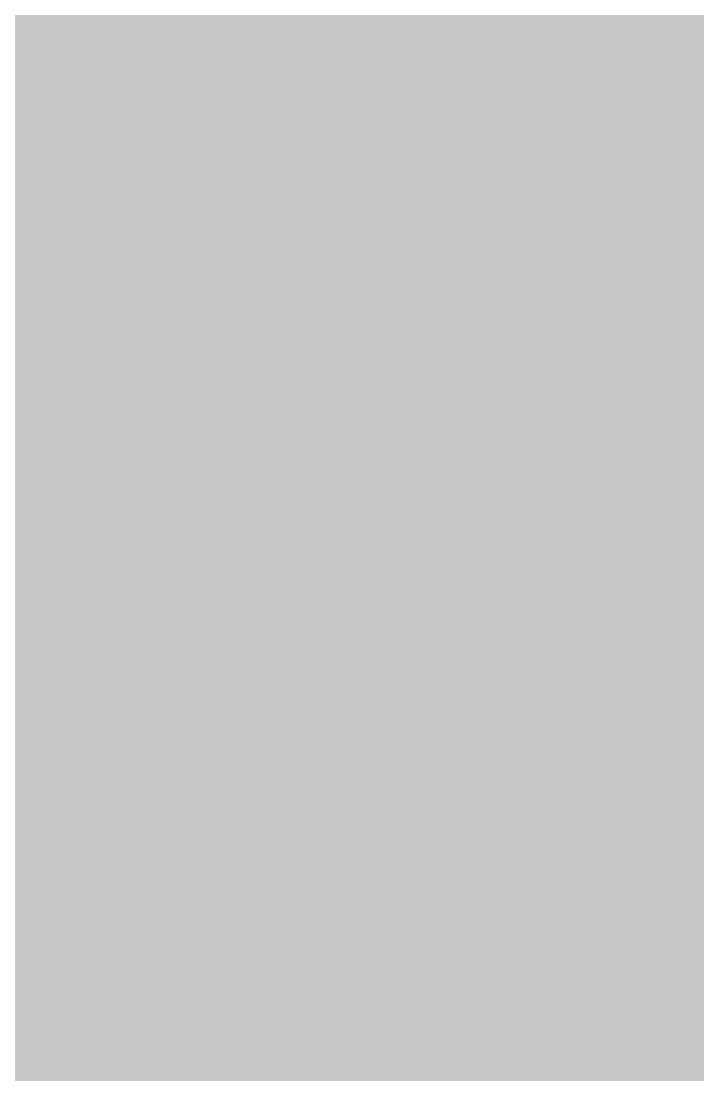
# Model space of a CAD drawing. Header units: millimetres. Extents: x 0 to 441, y 0 to 123.
# Drawn here: x 240.62 to 271.74, y 41.25 to 89.73 of the extents above; entities that cross this region are included whole.
import ezdxf

# ---------------------------------------------------------------- set-up
doc = ezdxf.new("R2010")
doc.units = ezdxf.units.MM

msp = doc.modelspace()

# ---------------------------------------------------------------- hatches: boundary and pattern name
msp.add_hatch(color=40).paths.add_polyline_path([(426.8611, 123.4722), (427.035, 123.4694), (427.2102, 123.4669), (427.3855, 123.4618), (427.5607, 123.4542), (427.7335, 123.444), (427.9087, 123.4313), (428.0814, 123.4186), (428.2542, 123.4008), (428.4269, 123.383), (428.5996, 123.3627), (428.7723, 123.3399), (428.9425, 123.317), (429.1152, 123.2891), (429.2854, 123.2611), (429.4556, 123.2306), (429.6258, 123.1976), (429.7959, 123.1621), (429.9636, 123.1265), (430.1312, 123.0859), (430.2989, 123.0452), (430.4665, 123.002), (430.6316, 122.9563), (430.7992, 122.9106), (430.9643, 122.8598), (431.1294, 122.809), (431.292, 122.7557), (431.4546, 122.7023), (431.6171, 122.6439), (431.7797, 122.5855), (431.9397, 122.5245), (432.0997, 122.461), (432.2597, 122.3975), (432.4172, 122.3289), (432.5772, 122.2604), (432.7322, 122.1892), (432.8897, 122.1181), (433.0446, 122.0445), (433.1995, 121.9683), (433.3519, 121.8895), (433.5043, 121.8082), (433.6567, 121.727), (433.8066, 121.6431), (433.9565, 121.5568), (434.1038, 121.4679), (434.2511, 121.379), (434.3984, 121.2875), (434.5432, 121.1961), (434.688, 121.0996), (434.8328, 121.0031), (434.975, 120.904), (435.1147, 120.8049), (435.2544, 120.7008), (435.3941, 120.5992), (435.5313, 120.4925), (435.6684, 120.3858), (435.803, 120.2766), (435.9377, 120.1649), (436.0697, 120.0506), (436.2018, 119.9363), (436.3314, 119.8194), (436.4609, 119.7026), (436.5879, 119.5832), (436.7124, 119.4613), (436.8394, 119.3394), (436.9613, 119.2124), (437.0832, 119.0879), (437.2026, 118.9609), (437.3194, 118.8314), (437.4363, 118.7018), (437.5506, 118.5697), (437.6649, 118.4377), (437.7766, 118.303), (437.8858, 118.1684), (437.9925, 118.0313), (438.0992, 117.8941), (438.2008, 117.7544), (438.3049, 117.6147), (438.404, 117.475), (438.5031, 117.3328), (438.5996, 117.188), (438.6961, 117.0432), (438.7875, 116.8984), (438.879, 116.7511), (438.9679, 116.6038), (439.0568, 116.4565), (439.1431, 116.3066), (439.227, 116.1567), (439.3082, 116.0043), (439.3895, 115.8519), (439.4683, 115.6995), (439.5445, 115.5446), (439.6181, 115.3897), (439.6892, 115.2322), (439.7604, 115.0772), (439.8289, 114.9172), (439.8975, 114.7597), (439.961, 114.5997), (440.0245, 114.4397), (440.0855, 114.2797), (440.1439, 114.1171), (440.2023, 113.9546), (440.2557, 113.792), (440.309, 113.6294), (440.3598, 113.4643), (440.4106, 113.2992), (440.4563, 113.1316), (440.502, 112.9665), (440.5452, 112.7989), (440.5859, 112.6312), (440.6265, 112.4636), (440.6621, 112.2959), (440.6976, 112.1258), (440.7306, 111.9556), (440.7611, 111.7854), (440.7891, 111.6152), (440.817, 111.4425), (440.8399, 111.2723), (440.8627, 111.0996), (440.883, 110.9269), (440.9008, 110.7542), (440.9186, 110.5814), (440.9313, 110.4087), (440.944, 110.2335), (440.9542, 110.0607), (440.9618, 109.8855), (440.9669, 109.7102), (440.9694, 109.535), (440.9719, 109.3597), (440.9722, 14.1111), (440.9694, 13.9344), (440.9669, 13.7592), (440.9618, 13.5839), (440.9542, 13.4112), (440.944, 13.2359), (440.9313, 13.0607), (440.9186, 12.888), (440.9008, 12.7152), (440.883, 12.5425), (440.8627, 12.3698), (440.8399, 12.1971), (440.817, 12.0269), (440.7891, 11.8542), (440.7611, 11.684), (440.7306, 11.5138), (440.6976, 11.3436), (440.6621, 11.176), (440.6265, 11.0058), (440.5859, 10.8382), (440.5452, 10.6705), (440.502, 10.5029), (440.4563, 10.3378), (440.4106, 10.1702), (440.3598, 10.0051), (440.309, 9.8425), (440.2557, 9.6774), (440.2023, 9.5148), (440.1439, 9.3523), (440.0855, 9.1897), (440.0245, 9.0297), (439.961, 8.8697), (439.8975, 8.7097), (439.8289, 8.5522), (439.7604, 8.3947), (439.6892, 8.2372), (439.6181, 8.0797), (439.5445, 7.9248), (439.4683, 7.7699), (439.3895, 7.6175), (439.3082, 7.4651), (439.227, 7.3127), (439.1431, 7.1628), (439.0568, 7.0129), (438.9679, 6.8656), (438.879, 6.7183), (438.7875, 6.571), (438.6961, 6.4262), (438.5996, 6.2814), (438.5031, 6.1366), (438.404, 5.9944), (438.3049, 5.8547), (438.2008, 5.715), (438.0992, 5.5753), (437.9925, 5.4381), (437.8858, 5.301), (437.7766, 5.1664), (437.6649, 5.0317), (437.5506, 4.8997), (437.4363, 4.7676), (437.3194, 4.638), (437.2026, 4.511), (437.0832, 4.3815), (436.9613, 4.257), (436.8394, 4.1326), (436.7124, 4.0081), (436.5879, 3.8862), (436.4609, 3.7668), (436.3314, 3.65), (436.2018, 3.5331), (436.0697, 3.4188), (435.9377, 3.3045), (435.803, 3.1953), (435.6684, 3.0861), (435.5313, 2.9769), (435.3941, 2.8727), (435.2544, 2.7686), (435.1147, 2.6645), (434.975, 2.5654), (434.8328, 2.4663), (434.688, 2.3698), (434.5432, 2.2733), (434.3984, 2.1819), (434.2511, 2.0904), (434.1038, 2.0015), (433.9565, 1.9126), (433.8066, 1.8263), (433.6567, 1.7424), (433.5043, 1.6612), (433.3519, 1.5799), (433.1995, 1.5037), (433.0446, 1.4275), (432.8897, 1.3513), (432.7322, 1.2802), (432.5772, 1.209), (432.4172, 1.1405), (432.2597, 1.0719), (432.0997, 1.0084), (431.9397, 0.9449), (431.7797, 0.8839), (431.6171, 0.8255), (431.4546, 0.7671), (431.292, 0.7137), (431.1294, 0.6604), (430.9643, 0.6096), (430.7992, 0.5588), (430.6316, 0.5131), (430.4665, 0.4674), (430.2989, 0.4242), (430.1312, 0.3835), (429.9636, 0.3454), (429.7959, 0.3073), (429.6258, 0.2718), (429.4556, 0.2388), (429.2854, 0.2083), (429.1152, 0.1803), (428.9425, 0.1524), (428.7723, 0.1295), (428.5996, 0.1067), (428.4269, 0.0864), (428.2542, 0.0686), (428.0814, 0.0508), (427.9087, 0.0381), (427.7335, 0.0254), (427.5607, 0.0152), (427.3855, 0.0076), (427.2102, 0.0025), (427.035, 0), (426.8597, 0), (104.0694, 0), (103.7082, 0), (103.3475, 0.0051), (102.9894, 0.0127), (102.6312, 0.0229), (102.2706, 0.0356), (101.9124, 0.0508), (101.5543, 0.0711), (101.1961, 0.094), (100.838, 0.1168), (100.4824, 0.1448), (100.1243, 0.1778), (99.7687, 0.2108), (99.4131, 0.2464), (99.0575, 0.287), (98.7019, 0.3302), (98.3463, 0.3734), (97.9932, 0.4216), (97.6376, 0.475), (97.2845, 0.5283), (96.9315, 0.5842), (96.581, 0.6452), (96.2279, 0.7061), (95.8774, 0.7722), (95.5269, 0.8407), (95.1763, 0.9119), (94.8284, 0.9855), (94.4804, 1.0617), (94.1324, 1.143), (93.7844, 1.2243), (93.4364, 1.3106), (93.091, 1.3995), (92.7456, 1.4884), (92.4027, 1.5824), (92.0598, 1.6789), (91.7169, 1.778), (91.374, 1.8821), (91.0336, 1.9863), (90.6932, 2.093), (90.3529, 2.2047), (90.0151, 2.319), (89.6772, 2.4333), (89.3394, 2.5527), (89.0041, 2.6746), (88.6689, 2.7991), (88.3361, 2.9261), (88.0034, 3.0556), (87.6706, 3.1877), (87.3404, 3.3249), (87.0102, 3.462), (86.68, 3.6043), (86.3524, 3.7465), (86.0273, 3.8938), (85.6996, 4.0411), (85.377, 4.1935), (85.0519, 4.3485), (84.7293, 4.506), (84.4093, 4.666), (84.0892, 4.8285), (83.7717, 4.9936), (83.4542, 5.1613), (83.1367, 5.3315), (82.8218, 5.5042), (82.5094, 5.682), (82.1969, 5.8598), (7.0556, 49.5155), (6.8504, 49.6341), (6.6497, 49.7561), (6.4516, 49.8831), (6.256, 50.0126), (6.063, 50.1421), (5.8725, 50.2793), (5.6845, 50.4165), (5.4966, 50.5562), (5.3137, 50.6984), (5.1333, 50.8457), (4.9581, 50.9956), (4.7828, 51.1454), (4.6101, 51.3004), (4.4399, 51.4579), (4.2748, 51.6153), (4.1097, 51.7779), (3.9497, 51.943), (3.7922, 52.1106), (3.6347, 52.2783), (3.4823, 52.451), (3.335, 52.6237), (3.1877, 52.8015), (3.0429, 52.9793), (2.9032, 53.1597), (2.7661, 53.3425), (2.6314, 53.528), (2.4994, 53.7134), (2.3724, 53.9039), (2.2454, 54.0944), (2.1234, 54.2874), (2.0041, 54.483), (1.8898, 54.6786), (1.778, 54.8792), (1.6662, 55.0799), (1.5621, 55.2806), (1.458, 55.4863), (1.3589, 55.6895), (1.2624, 55.8978), (1.1684, 56.1061), (1.0795, 56.3169), (0.9931, 56.5302), (0.9119, 56.7436), (0.8306, 56.957), (0.7569, 57.1754), (0.6833, 57.3913), (0.6147, 57.6123), (0.5486, 57.8307), (0.4877, 58.0542), (0.4293, 58.2752), (0.3734, 58.4987), (0.3226, 58.7248), (0.2769, 58.9509), (0.2311, 59.1795), (0.193, 59.4055), (0.1549, 59.6367), (0.1219, 59.8653), (0.094, 60.0964), (0.0686, 60.3275), (0.0483, 60.5612), (0.0305, 60.7949), (0.0152, 61.0286), (0.0076, 61.2623), (0, 61.4985), (0, 61.7347), (0, 61.8515), (0, 61.9658), (0.0025, 62.0827), (0.0076, 62.1995), (0.0102, 62.3138), (0.0152, 62.4307), (0.0229, 62.545), (0.0279, 62.6618), (0.0381, 62.7761), (0.0457, 62.8929), (0.0559, 63.0072), (0.066, 63.1215), (0.0787, 63.2358), (0.0914, 63.3527), (0.1041, 63.467), (0.1194, 63.5813), (0.1346, 63.6956), (0.1524, 63.8099), (0.1702, 63.9242), (0.188, 64.0359), (0.2057, 64.1502), (0.2261, 64.2645), (0.2489, 64.3763), (0.2692, 64.4906), (0.2921, 64.6024), (0.3175, 64.7167), (0.3429, 64.8284), (0.3683, 64.9402), (0.3937, 65.0519), (0.4216, 65.1637), (0.4496, 65.2755), (0.4801, 65.3872), (0.5105, 65.499), (0.541, 65.6082), (0.574, 65.72), (0.6071, 65.8292), (0.6401, 65.9409), (0.6756, 66.0502), (0.7112, 66.1594), (0.7468, 66.2686), (0.7849, 66.3778), (0.823, 66.487), (0.8611, 66.5937), (0.9017, 66.7029), (0.9423, 66.8096), (0.9855, 66.9163), (1.0287, 67.0255), (1.0719, 67.1322), (1.1151, 67.2389), (1.1608, 67.343), (1.2065, 67.4497), (1.2548, 67.5538), (1.303, 67.6605), (1.3513, 67.7647), (1.4021, 67.8688), (1.4529, 67.9729), (1.5037, 68.0771), (1.557, 68.1787), (1.6104, 68.2828), (1.6637, 68.3844), (1.7196, 68.486), (1.7755, 68.5876), (1.8313, 68.6892), (1.8898, 68.7908), (1.9482, 68.8899), (2.0066, 68.9915), (2.0676, 69.0905), (2.1285, 69.1896), (2.1895, 69.2861), (2.253, 69.3852), (2.3139, 69.4817), (2.38, 69.5782), (2.4435, 69.6722), (2.5095, 69.7687), (2.5756, 69.8627), (2.6416, 69.9567), (2.7102, 70.0507), (2.7788, 70.1446), (2.8473, 70.2361), (2.9185, 70.3275), (2.987, 70.419), (3.0582, 70.5104), (3.1318, 70.5993), (3.2029, 70.6907), (3.2766, 70.7771), (3.3528, 70.866), (3.4265, 70.9549), (3.5027, 71.0413), (3.5789, 71.1276), (3.6551, 71.214), (3.7338, 71.2978), (3.8125, 71.3816), (3.8913, 71.4654), (3.97, 71.5493), (4.0513, 71.6305), (4.1326, 71.7118), (4.2139, 71.7931), (4.2951, 71.8744), (4.379, 71.9531), (4.4628, 72.0319), (4.5466, 72.1106), (4.633, 72.1893), (4.7168, 72.2655), (4.8031, 72.3417), (4.8895, 72.4179), (4.9784, 72.4941), (5.0673, 72.5678), (5.1562, 72.6415), (5.2451, 72.7126), (5.334, 72.7862), (5.4254, 72.8574), (5.5169, 72.9285), (5.6083, 72.9971), (5.6998, 73.0656), (5.7937, 73.1342), (5.8877, 73.2028), (5.9817, 73.2688), (6.0757, 73.3349), (6.1722, 73.4009), (6.2662, 73.467), (6.3627, 73.5305), (6.4618, 73.594), (6.5583, 73.6549), (6.6573, 73.7159), (6.7539, 73.7768), (6.8555, 73.8378), (6.9545, 73.8962), (7.0536, 73.9546), (82.1972, 117.6115), (82.5094, 117.79), (82.8218, 117.9652), (83.1367, 118.1379), (83.4542, 118.3081), (83.7717, 118.4758), (84.0892, 118.6409), (84.4093, 118.8034), (84.7293, 118.9634), (85.0519, 119.1209), (85.377, 119.2759), (85.6996, 119.4283), (86.0273, 119.5756), (86.3524, 119.7229), (86.68, 119.8677), (87.0102, 120.0074), (87.3404, 120.1445), (87.6706, 120.2817), (88.0034, 120.4138), (88.3361, 120.5433), (88.6689, 120.6703), (89.0041, 120.7948), (89.3394, 120.9167), (89.6772, 121.0361), (90.0151, 121.1529), (90.3529, 121.2647), (90.6932, 121.3764), (91.0336, 121.4831), (91.374, 121.5873), (91.7169, 121.6914), (92.0598, 121.7905), (92.4027, 121.887), (92.7456, 121.981), (93.091, 122.0724), (93.4364, 122.1588), (93.7844, 122.2451), (94.1324, 122.3264), (94.4804, 122.4077), (94.8284, 122.4839), (95.1763, 122.5575), (95.5269, 122.6287), (95.8774, 122.6972), (96.2279, 122.7633), (96.581, 122.8242), (96.9315, 122.8852), (97.2845, 122.9411), (97.6376, 122.997), (97.9932, 123.0478), (98.3463, 123.096), (98.7019, 123.1392), (99.0575, 123.1824), (99.4131, 123.223), (99.7687, 123.2586), (100.1243, 123.2916), (100.4824, 123.3246), (100.838, 123.3526), (101.1961, 123.3754), (101.5543, 123.3983), (101.9124, 123.4186), (102.2706, 123.4338), (102.6312, 123.4465), (102.9894, 123.4567), (103.3475, 123.4643), (103.7082, 123.4694), (104.0689, 123.4719)])
h = msp.add_hatch(color=59)
edge = h.paths.add_edge_path()
edge.add_line((254.102, 41.3452), (254.4013, 41.3461))
edge.add_line((254.4013, 41.3461), (254.701, 41.3512))
edge.add_line((254.701, 41.3512), (255.0008, 41.3614))
edge.add_line((255.0008, 41.3614), (255.2979, 41.3741))
edge.add_line((255.2979, 41.3741), (255.5951, 41.3918))
edge.add_line((255.5951, 41.3918), (255.8923, 41.4147))
edge.add_line((255.8923, 41.4147), (256.1895, 41.4401))
edge.add_line((256.1895, 41.4401), (256.4816, 41.4706))
edge.add_line((256.4816, 41.4706), (256.7737, 41.5061))
edge.add_line((256.7737, 41.5061), (257.0658, 41.5442))
edge.add_line((257.0658, 41.5442), (257.3553, 41.5874))
edge.add_line((257.3553, 41.5874), (257.6424, 41.6331))
edge.add_line((257.6424, 41.6331), (257.9268, 41.6865))
edge.add_line((257.9268, 41.6865), (258.2113, 41.7424))
edge.add_line((258.2113, 41.7424), (258.4933, 41.8033))
edge.add_line((258.4933, 41.8033), (258.7701, 41.8694))
edge.add_line((258.7701, 41.8694), (259.047, 41.9379))
edge.add_line((259.047, 41.9379), (259.3213, 42.0141))
edge.add_line((259.3213, 42.0141), (259.5905, 42.0929))
edge.add_line((259.5905, 42.0929), (259.8598, 42.1792))
edge.add_line((259.8598, 42.1792), (260.1239, 42.2681))
edge.add_line((260.1239, 42.2681), (260.3856, 42.3621))
edge.add_line((260.3856, 42.3621), (260.6421, 42.4612))
edge.add_line((260.6421, 42.4612), (260.8986, 42.5653))
edge.add_line((260.8986, 42.5653), (261.1476, 42.6745))
edge.add_line((261.1476, 42.6745), (261.3965, 42.7914))
edge.add_line((261.3965, 42.7914), (261.6378, 42.9108))
edge.add_line((261.6378, 42.9108), (261.8791, 43.0352))
edge.add_line((261.8791, 43.0352), (262.1128, 43.1673))
edge.add_line((262.1128, 43.1673), (262.3439, 43.3019))
edge.add_line((262.3439, 43.3019), (262.57, 43.4442))
edge.add_line((262.57, 43.4442), (262.7935, 43.5889))
edge.add_line((262.7935, 43.5889), (263.0094, 43.7413))
edge.add_line((263.0094, 43.7413), (263.2227, 43.9014))
edge.add_line((263.2227, 43.9014), (263.4285, 44.0639))
edge.add_line((263.4285, 44.0639), (263.6317, 44.2341))
edge.add_line((263.6317, 44.2341), (263.8298, 44.4094))
edge.add_line((263.8298, 44.4094), (264.0203, 44.5897))
edge.add_line((264.0203, 44.5897), (264.2057, 44.7751))
edge.add_line((264.2057, 44.7751), (264.3861, 44.9682))
edge.add_line((264.3861, 44.9682), (264.5613, 45.1663))
edge.add_line((264.5613, 45.1663), (264.7315, 45.372))
edge.add_line((264.7315, 45.372), (264.8941, 45.5828))
edge.add_line((264.8941, 45.5828), (265.049, 45.7987))
edge.add_line((265.049, 45.7987), (265.1989, 46.0223))
edge.add_line((265.1989, 46.0223), (265.3436, 46.2509))
edge.add_line((265.3436, 46.2509), (265.4808, 46.4871))
edge.add_line((265.4808, 46.4871), (265.6103, 46.7284))
edge.add_line((265.6103, 46.7284), (265.7348, 46.9773))
edge.add_line((265.7348, 46.9773), (265.8516, 47.2313))
edge.add_line((265.8516, 47.2313), (265.9609, 47.4929))
edge.add_line((265.9609, 47.4929), (266.0625, 47.7596))
edge.add_line((266.0625, 47.7596), (266.159, 48.0339))
edge.add_line((266.159, 48.0339), (266.2453, 48.3159))
edge.add_line((266.2453, 48.3159), (266.3241, 48.6029))
edge.add_line((266.3241, 48.6029), (266.3977, 48.8975))
edge.add_line((266.3977, 48.8975), (266.4612, 49.1998))
edge.add_line((266.4612, 49.1998), (266.5171, 49.5071))
edge.add_line((266.5171, 49.5071), (266.5628, 49.8221))
edge.add_line((266.5628, 49.8221), (266.6035, 50.1447))
edge.add_line((266.6035, 50.1447), (266.634, 50.4749))
edge.add_line((266.634, 50.4749), (266.6568, 50.8102))
edge.add_line((266.6568, 50.8102), (266.6695, 51.1531))
edge.add_line((266.6695, 51.1531), (266.6746, 51.5036))
edge.add_line((266.6746, 51.5036), (266.6619, 52.0294))
edge.add_line((266.6619, 52.0294), (266.6263, 52.5374))
edge.add_line((266.6263, 52.5374), (266.5705, 53.025))
edge.add_line((266.5705, 53.025), (266.4917, 53.4975))
edge.add_line((266.4917, 53.4975), (266.3927, 53.9496))
edge.add_line((266.3927, 53.9496), (266.2733, 54.3865))
edge.add_line((266.2733, 54.3865), (266.1361, 54.8056))
edge.add_line((266.1361, 54.8056), (265.9786, 55.2094))
edge.add_line((265.9786, 55.2094), (265.8034, 55.5955))
edge.add_line((265.8034, 55.5955), (265.6129, 55.9689))
edge.add_line((265.6129, 55.9689), (265.4046, 56.3245))
edge.add_line((265.4046, 56.3245), (265.1785, 56.6699))
edge.add_line((265.1785, 56.6699), (264.9423, 56.9976))
edge.add_line((264.9423, 56.9976), (264.6883, 57.3151))
edge.add_line((264.6883, 57.3151), (264.4216, 57.6174))
edge.add_line((264.4216, 57.6174), (264.1448, 57.9095))
edge.add_line((264.1448, 57.9095), (263.8527, 58.1863))
edge.add_line((263.8527, 58.1863), (263.5529, 58.4556))
edge.add_line((263.5529, 58.4556), (263.2405, 58.7121))
edge.add_line((263.2405, 58.7121), (262.9179, 58.9585))
edge.add_line((262.9179, 58.9585), (262.5877, 59.1922))
edge.add_line((262.5877, 59.1922), (262.2499, 59.4208))
edge.add_line((262.2499, 59.4208), (261.9045, 59.6367))
edge.add_line((261.9045, 59.6367), (261.5514, 59.8449))
edge.add_line((261.5514, 59.8449), (261.1933, 60.0456))
edge.add_line((261.1933, 60.0456), (260.8275, 60.2386))
edge.add_line((260.8275, 60.2386), (260.4592, 60.4241))
edge.add_line((260.4592, 60.4241), (260.0884, 60.6019))
edge.add_line((260.0884, 60.6019), (259.7125, 60.7746))
edge.add_line((259.7125, 60.7746), (259.3365, 60.9422))
edge.add_line((259.3365, 60.9422), (258.9581, 61.1022))
edge.add_line((258.9581, 61.1022), (258.5771, 61.2597))
edge.add_line((258.5771, 61.2597), (258.1986, 61.4121))
edge.add_line((258.1986, 61.4121), (257.8202, 61.5594))
edge.add_line((257.8202, 61.5594), (257.4417, 61.7042))
edge.add_line((257.4417, 61.7042), (257.0683, 61.8439))
edge.add_line((257.0683, 61.8439), (256.6949, 61.9836))
edge.add_line((256.6949, 61.9836), (256.3266, 62.1208))
edge.add_line((256.3266, 62.1208), (255.9634, 62.2554))
edge.add_line((255.9634, 62.2554), (255.6053, 62.39))
edge.add_line((255.6053, 62.39), (255.2522, 62.5246))
edge.add_line((255.2522, 62.5246), (254.9068, 62.6567))
edge.add_line((254.9068, 62.6567), (254.569, 62.7913))
edge.add_line((254.569, 62.7913), (254.2362, 62.926))
edge.add_line((254.2362, 62.926), (253.9162, 63.0606))
edge.add_line((253.9162, 63.0606), (253.6038, 63.1977))
edge.add_line((253.6038, 63.1977), (253.3015, 63.3374))
edge.add_line((253.3015, 63.3374), (253.0119, 63.4797))
edge.add_line((253.0119, 63.4797), (252.7325, 63.6245))
edge.add_line((252.7325, 63.6245), (252.4684, 63.7718))
edge.add_line((252.4684, 63.7718), (252.2144, 63.9242))
edge.add_line((252.2144, 63.9242), (251.9756, 64.0817))
edge.add_line((251.9756, 64.0817), (251.7521, 64.2442))
edge.add_line((251.7521, 64.2442), (251.5438, 64.4119))
edge.add_line((251.5438, 64.4119), (251.3533, 64.5846))
edge.add_line((251.3533, 64.5846), (251.1781, 64.7649))
edge.add_line((251.1781, 64.7649), (251.0206, 64.9529))
edge.add_line((251.0206, 64.9529), (250.8809, 65.1459))
edge.add_line((250.8809, 65.1459), (250.764, 65.3491))
edge.add_line((250.764, 65.3491), (250.665, 65.5574))
edge.add_line((250.665, 65.5574), (250.5862, 65.7758))
edge.add_line((250.5862, 65.7758), (250.5278, 66.0044))
edge.add_line((250.5278, 66.0044), (250.4948, 66.2432))
edge.add_line((250.4948, 66.2432), (250.4821, 66.4896))
edge.add_line((250.4821, 66.4896), (250.4821, 66.6166))
edge.add_line((250.4821, 66.6166), (250.4872, 66.741))
edge.add_line((250.4872, 66.741), (250.4948, 66.863))
edge.add_line((250.4948, 66.863), (250.505, 66.9849))
edge.add_line((250.505, 66.9849), (250.5177, 67.1017))
edge.add_line((250.5177, 67.1017), (250.5329, 67.216))
edge.add_line((250.5329, 67.216), (250.5507, 67.3303))
edge.add_line((250.5507, 67.3303), (250.5735, 67.4395))
edge.add_line((250.5735, 67.4395), (250.5964, 67.5488))
edge.add_line((250.5964, 67.5488), (250.6218, 67.6554))
edge.add_line((250.6218, 67.6554), (250.6523, 67.7596))
edge.add_line((250.6523, 67.7596), (250.6828, 67.8612))
edge.add_line((250.6828, 67.8612), (250.7183, 67.9602))
edge.add_line((250.7183, 67.9602), (250.7564, 68.0593))
edge.add_line((250.7564, 68.0593), (250.7945, 68.1533))
edge.add_line((250.7945, 68.1533), (250.8377, 68.2473))
edge.add_line((250.8377, 68.2473), (250.8834, 68.3387))
edge.add_line((250.8834, 68.3387), (250.9317, 68.4276))
edge.add_line((250.9317, 68.4276), (250.9799, 68.514))
edge.add_line((250.9799, 68.514), (251.0333, 68.5978))
edge.add_line((251.0333, 68.5978), (251.0892, 68.6816))
edge.add_line((251.0892, 68.6816), (251.145, 68.7603))
edge.add_line((251.145, 68.7603), (251.206, 68.8391))
edge.add_line((251.206, 68.8391), (251.2695, 68.9153))
edge.add_line((251.2695, 68.9153), (251.333, 68.9889))
edge.add_line((251.333, 68.9889), (251.4016, 69.0626))
edge.add_line((251.4016, 69.0626), (251.4702, 69.1312))
edge.add_line((251.4702, 69.1312), (251.5438, 69.1998))
edge.add_line((251.5438, 69.1998), (251.6175, 69.2658))
edge.add_line((251.6175, 69.2658), (251.6937, 69.3293))
edge.add_line((251.6937, 69.3293), (251.7724, 69.3903))
edge.add_line((251.7724, 69.3903), (251.8537, 69.4512))
edge.add_line((251.8537, 69.4512), (251.9375, 69.5096))
edge.add_line((251.9375, 69.5096), (252.0239, 69.5655))
edge.add_line((252.0239, 69.5655), (252.1128, 69.6189))
edge.add_line((252.1128, 69.6189), (252.2042, 69.6697))
edge.add_line((252.2042, 69.6697), (252.2957, 69.7205))
edge.add_line((252.2957, 69.7205), (252.3896, 69.7687))
edge.add_line((252.3896, 69.7687), (252.4887, 69.8144))
edge.add_line((252.4887, 69.8144), (252.5878, 69.8576))
edge.add_line((252.5878, 69.8576), (252.6868, 69.9008))
edge.add_line((252.6868, 69.9008), (252.791, 69.9414))
edge.add_line((252.791, 69.9414), (252.8976, 69.9795))
edge.add_line((252.8976, 69.9795), (253.0043, 70.0151))
edge.add_line((253.0043, 70.0151), (253.1135, 70.0507))
edge.add_line((253.1135, 70.0507), (253.2253, 70.0837))
edge.add_line((253.2253, 70.0837), (253.3396, 70.1142))
edge.add_line((253.3396, 70.1142), (253.4539, 70.1421))
edge.add_line((253.4539, 70.1421), (253.5733, 70.17))
edge.add_line((253.5733, 70.17), (253.6927, 70.1954))
edge.add_line((253.6927, 70.1954), (253.8146, 70.2183))
edge.add_line((253.8146, 70.2183), (253.9365, 70.2412))
edge.add_line((253.9365, 70.2412), (254.0635, 70.2615))
edge.add_line((254.0635, 70.2615), (254.1905, 70.2793))
edge.add_line((254.1905, 70.2793), (254.32, 70.2945))
edge.add_line((254.32, 70.2945), (254.4496, 70.3097))
edge.add_line((254.4496, 70.3097), (254.5817, 70.3224))
edge.add_line((254.5817, 70.3224), (254.7163, 70.3326))
edge.add_line((254.7163, 70.3326), (254.8534, 70.3428))
edge.add_line((254.8534, 70.3428), (254.9906, 70.3504))
edge.add_line((254.9906, 70.3504), (255.1303, 70.3555))
edge.add_line((255.1303, 70.3555), (255.2725, 70.3605))
edge.add_line((255.2725, 70.3605), (255.4173, 70.3631))
edge.add_line((255.4173, 70.3631), (255.5621, 70.3631))
edge.add_line((255.5621, 70.3631), (255.6942, 70.3631))
edge.add_line((255.6942, 70.3631), (255.8288, 70.3631))
edge.add_line((255.8288, 70.3631), (255.9609, 70.3605))
edge.add_line((255.9609, 70.3605), (256.0955, 70.358))
edge.add_line((256.0955, 70.358), (256.2276, 70.3529))
edge.add_line((256.2276, 70.3529), (256.3597, 70.3478))
edge.add_line((256.3597, 70.3478), (256.4917, 70.3428))
edge.add_line((256.4917, 70.3428), (256.6213, 70.3377))
edge.add_line((256.6213, 70.3377), (256.7534, 70.3301))
edge.add_line((256.7534, 70.3301), (256.8854, 70.3224))
edge.add_line((256.8854, 70.3224), (257.015, 70.3123))
edge.add_line((257.015, 70.3123), (257.1445, 70.3021))
edge.add_line((257.1445, 70.3021), (257.2741, 70.292))
edge.add_line((257.2741, 70.292), (257.4061, 70.2818))
edge.add_line((257.4061, 70.2818), (257.5357, 70.2691))
edge.add_line((257.5357, 70.2691), (257.6652, 70.2539))
edge.add_line((257.6652, 70.2539), (257.7922, 70.2412))
edge.add_line((257.7922, 70.2412), (257.9218, 70.2259))
edge.add_line((257.9218, 70.2259), (258.0513, 70.2107))
edge.add_line((258.0513, 70.2107), (258.1808, 70.1929))
edge.add_line((258.1808, 70.1929), (258.3078, 70.1751))
edge.add_line((258.3078, 70.1751), (258.4374, 70.1573))
edge.add_line((258.4374, 70.1573), (258.5644, 70.137))
edge.add_line((258.5644, 70.137), (258.6914, 70.1167))
edge.add_line((258.6914, 70.1167), (258.8209, 70.0938))
edge.add_line((258.8209, 70.0938), (258.9479, 70.0735))
edge.add_line((258.9479, 70.0735), (259.0749, 70.0481))
edge.add_line((259.0749, 70.0481), (259.2045, 70.0253))
edge.add_line((259.2045, 70.0253), (259.3315, 69.9999))
edge.add_line((259.3315, 69.9999), (259.4585, 69.9745))
edge.add_line((259.4585, 69.9745), (259.5855, 69.9465))
edge.add_line((259.5855, 69.9465), (259.7125, 69.9186))
edge.add_line((259.7125, 69.9186), (259.8395, 69.8906))
edge.add_line((259.8395, 69.8906), (259.9665, 69.8602))
edge.add_line((259.9665, 69.8602), (260.0935, 69.8297))
edge.add_line((260.0935, 69.8297), (260.2205, 69.7992))
edge.add_line((260.2205, 69.7992), (260.3475, 69.7662))
edge.add_line((260.3475, 69.7662), (260.477, 69.7332))
edge.add_line((260.477, 69.7332), (260.604, 69.6976))
edge.add_line((260.604, 69.6976), (260.731, 69.6646))
edge.add_line((260.731, 69.6646), (260.858, 69.6265))
edge.add_line((260.858, 69.6265), (260.985, 69.5909))
edge.add_line((260.985, 69.5909), (261.112, 69.5528))
edge.add_line((261.112, 69.5528), (261.239, 69.5122))
edge.add_line((261.239, 69.5122), (261.366, 69.4715))
edge.add_line((261.366, 69.4715), (261.493, 69.4309))
edge.add_line((261.493, 69.4309), (261.6225, 69.3903))
edge.add_line((261.6225, 69.3903), (261.7495, 69.3471))
edge.add_line((261.7495, 69.3471), (261.8765, 69.3014))
edge.add_line((261.8765, 69.3014), (262.0061, 69.2582))
edge.add_line((262.0061, 69.2582), (262.1331, 69.2125))
edge.add_line((262.1331, 69.2125), (262.2626, 69.1642))
edge.add_line((262.2626, 69.1642), (262.3896, 69.1159))
edge.add_line((262.3896, 69.1159), (262.5192, 69.0677))
edge.add_line((262.5192, 69.0677), (262.6487, 69.0169))
edge.add_line((262.6487, 69.0169), (262.7757, 68.9661))
edge.add_line((262.7757, 68.9661), (262.9052, 68.9153))
edge.add_line((262.9052, 68.9153), (263.0348, 68.8619))
edge.add_line((263.0348, 68.8619), (263.1643, 68.8086))
edge.add_line((263.1643, 68.8086), (263.2939, 68.7527))
edge.add_line((263.2939, 68.7527), (263.4234, 68.6968))
edge.add_line((263.4234, 68.6968), (263.5555, 68.641))
edge.add_line((263.5555, 68.641), (263.685, 68.5825))
edge.add_line((263.685, 68.5825), (263.8171, 68.5241))
edge.add_line((263.8171, 68.5241), (265.9133, 73.1587))
edge.add_line((265.9133, 73.1587), (265.8186, 73.2053))
edge.add_line((265.8186, 73.2053), (265.7246, 73.2536))
edge.add_line((265.7246, 73.2536), (265.6281, 73.3019))
edge.add_line((265.6281, 73.3019), (265.5291, 73.3527))
edge.add_line((265.5291, 73.3527), (265.4275, 73.4035))
edge.add_line((265.4275, 73.4035), (265.3259, 73.4543))
edge.add_line((265.3259, 73.4543), (265.2217, 73.5051))
edge.add_line((265.2217, 73.5051), (265.115, 73.5559))
edge.add_line((265.115, 73.5559), (265.0084, 73.6067))
edge.add_line((265.0084, 73.6067), (264.8966, 73.66))
edge.add_line((264.8966, 73.66), (264.7848, 73.7108))
edge.add_line((264.7848, 73.7108), (264.6731, 73.7641))
edge.add_line((264.6731, 73.7641), (264.5562, 73.8149))
edge.add_line((264.5562, 73.8149), (264.4394, 73.8683))
edge.add_line((264.4394, 73.8683), (264.32, 73.9191))
edge.add_line((264.32, 73.9191), (264.1981, 73.9724))
edge.add_line((264.1981, 73.9724), (264.0736, 74.0258))
edge.add_line((264.0736, 74.0258), (263.9466, 74.0766))
edge.add_line((263.9466, 74.0766), (263.8196, 74.1299))
edge.add_line((263.8196, 74.1299), (263.6901, 74.1807))
edge.add_line((263.6901, 74.1807), (263.558, 74.234))
edge.add_line((263.558, 74.234), (263.4234, 74.2848))
edge.add_line((263.4234, 74.2848), (263.2862, 74.3356))
edge.add_line((263.2862, 74.3356), (263.1465, 74.3864))
edge.add_line((263.1465, 74.3864), (263.0068, 74.4372))
edge.add_line((263.0068, 74.4372), (262.8646, 74.488))
edge.add_line((262.8646, 74.488), (262.7198, 74.5363))
edge.add_line((262.7198, 74.5363), (262.57, 74.5871))
edge.add_line((262.57, 74.5871), (262.4226, 74.6354))
edge.add_line((262.4226, 74.6354), (262.2702, 74.6836))
edge.add_line((262.2702, 74.6836), (262.1153, 74.7293))
edge.add_line((262.1153, 74.7293), (261.9578, 74.7776))
edge.add_line((261.9578, 74.7776), (261.8003, 74.8233))
edge.add_line((261.8003, 74.8233), (261.6378, 74.8665))
edge.add_line((261.6378, 74.8665), (261.4752, 74.9122))
edge.add_line((261.4752, 74.9122), (261.3076, 74.9554))
edge.add_line((261.3076, 74.9554), (261.1399, 74.996))
edge.add_line((261.1399, 74.996), (260.9698, 75.0392))
edge.add_line((260.9698, 75.0392), (260.797, 75.0773))
edge.add_line((260.797, 75.0773), (260.6218, 75.118))
edge.add_line((260.6218, 75.118), (260.4414, 75.1561))
edge.add_line((260.4414, 75.1561), (260.2611, 75.1942))
edge.add_line((260.2611, 75.1942), (260.0782, 75.2297))
edge.add_line((260.0782, 75.2297), (259.8928, 75.2627))
edge.add_line((259.8928, 75.2627), (259.7048, 75.2983))
edge.add_line((259.7048, 75.2983), (259.5143, 75.3288))
edge.add_line((259.5143, 75.3288), (259.3213, 75.3593))
edge.add_line((259.3213, 75.3593), (259.1257, 75.3897))
edge.add_line((259.1257, 75.3897), (258.9276, 75.4177))
edge.add_line((258.9276, 75.4177), (258.7244, 75.4431))
edge.add_line((258.7244, 75.4431), (258.5212, 75.4685))
edge.add_line((258.5212, 75.4685), (258.3155, 75.4913))
edge.add_line((258.3155, 75.4913), (258.1072, 75.5142))
edge.add_line((258.1072, 75.5142), (257.8938, 75.5345))
edge.add_line((257.8938, 75.5345), (257.6805, 75.5523))
edge.add_line((257.6805, 75.5523), (257.462, 75.5701))
edge.add_line((257.462, 75.5701), (257.2436, 75.5828))
edge.add_line((257.2436, 75.5828), (257.0201, 75.5955))
edge.add_line((257.0201, 75.5955), (256.794, 75.6082))
edge.add_line((256.794, 75.6082), (256.5654, 75.6158))
edge.add_line((256.5654, 75.6158), (256.3343, 75.6234))
edge.add_line((256.3343, 75.6234), (256.1006, 75.6285))
edge.add_line((256.1006, 75.6285), (255.8644, 75.6336))
edge.add_line((255.8644, 75.6336), (255.6256, 75.6336))
edge.add_line((255.6256, 75.6336), (255.3919, 75.6336))
edge.add_line((255.3919, 75.6336), (255.1557, 75.6285))
edge.add_line((255.1557, 75.6285), (254.9169, 75.6234))
edge.add_line((254.9169, 75.6234), (254.6782, 75.6133))
edge.add_line((254.6782, 75.6133), (254.4343, 75.6006))
edge.add_line((254.4343, 75.6006), (254.193, 75.5853))
edge.add_line((254.193, 75.5853), (253.9467, 75.5675))
edge.add_line((253.9467, 75.5675), (253.7003, 75.5472))
edge.add_line((253.7003, 75.5472), (253.4539, 75.5244))
edge.add_line((253.4539, 75.5244), (253.205, 75.4964))
edge.add_line((253.205, 75.4964), (252.9561, 75.4659))
edge.add_line((252.9561, 75.4659), (252.7071, 75.4304))
edge.add_line((252.7071, 75.4304), (252.4582, 75.3923))
edge.add_line((252.4582, 75.3923), (252.2093, 75.3516))
edge.add_line((252.2093, 75.3516), (251.9578, 75.3059))
edge.add_line((251.9578, 75.3059), (251.7089, 75.2577))
edge.add_line((251.7089, 75.2577), (251.46, 75.2043))
edge.add_line((251.46, 75.2043), (251.2136, 75.1459))
edge.add_line((251.2136, 75.1459), (250.9672, 75.0849))
edge.add_line((250.9672, 75.0849), (250.7209, 75.0189))
edge.add_line((250.7209, 75.0189), (250.4745, 74.9478))
edge.add_line((250.4745, 74.9478), (250.2332, 74.8741))
edge.add_line((250.2332, 74.8741), (249.9919, 74.7928))
edge.add_line((249.9919, 74.7928), (249.7506, 74.709))
edge.add_line((249.7506, 74.709), (249.5144, 74.6201))
edge.add_line((249.5144, 74.6201), (249.2781, 74.5261))
edge.add_line((249.2781, 74.5261), (249.0445, 74.4271))
edge.add_line((249.0445, 74.4271), (248.8159, 74.3229))
edge.add_line((248.8159, 74.3229), (248.5873, 74.2163))
edge.add_line((248.5873, 74.2163), (248.3637, 74.102))
edge.add_line((248.3637, 74.102), (248.1428, 73.98))
edge.add_line((248.1428, 73.98), (247.9243, 73.8556))
edge.add_line((247.9243, 73.8556), (247.711, 73.726))
edge.add_line((247.711, 73.726), (247.5001, 73.5889))
edge.add_line((247.5001, 73.5889), (247.2944, 73.4466))
edge.add_line((247.2944, 73.4466), (247.0937, 73.2993))
edge.add_line((247.0937, 73.2993), (246.8956, 73.1444))
edge.add_line((246.8956, 73.1444), (246.7026, 72.9844))
edge.add_line((246.7026, 72.9844), (246.5146, 72.8167))
edge.add_line((246.5146, 72.8167), (246.3317, 72.644))
edge.add_line((246.3317, 72.644), (246.1539, 72.4662))
edge.add_line((246.1539, 72.4662), (245.9812, 72.2808))
edge.add_line((245.9812, 72.2808), (245.8136, 72.0877))
edge.add_line((245.8136, 72.0877), (245.6536, 71.8896))
edge.add_line((245.6536, 71.8896), (245.4986, 71.6839))
edge.add_line((245.4986, 71.6839), (245.3488, 71.4731))
edge.add_line((245.3488, 71.4731), (245.2065, 71.2521))
edge.add_line((245.2065, 71.2521), (245.0694, 71.026))
edge.add_line((245.0694, 71.026), (244.9398, 70.7923))
edge.add_line((244.9398, 70.7923), (244.8179, 70.551))
edge.add_line((244.8179, 70.551), (244.7011, 70.3047))
edge.add_line((244.7011, 70.3047), (244.5944, 70.0481))
edge.add_line((244.5944, 70.0481), (244.4928, 69.7865))
edge.add_line((244.4928, 69.7865), (244.4013, 69.5147))
edge.add_line((244.4013, 69.5147), (244.315, 69.2353))
edge.add_line((244.315, 69.2353), (244.2388, 68.9483))
edge.add_line((244.2388, 68.9483), (244.1702, 68.6562))
edge.add_line((244.1702, 68.6562), (244.1118, 68.3539))
edge.add_line((244.1118, 68.3539), (244.0584, 68.0415))
edge.add_line((244.0584, 68.0415), (244.0178, 67.724))
edge.add_line((244.0178, 67.724), (243.9848, 67.3964))
edge.add_line((243.9848, 67.3964), (243.9594, 67.0611))
edge.add_line((243.9594, 67.0611), (243.9441, 66.7156))
edge.add_line((243.9441, 66.7156), (243.9391, 66.3626))
edge.add_line((243.9391, 66.3626), (243.9518, 65.8495))
edge.add_line((243.9518, 65.8495), (243.9848, 65.3567))
edge.add_line((243.9848, 65.3567), (244.0432, 64.8843))
edge.add_line((244.0432, 64.8843), (244.1194, 64.4296))
edge.add_line((244.1194, 64.4296), (244.2159, 63.9928))
edge.add_line((244.2159, 63.9928), (244.3353, 63.5762))
edge.add_line((244.3353, 63.5762), (244.4699, 63.1749))
edge.add_line((244.4699, 63.1749), (244.6249, 62.7913))
edge.add_line((244.6249, 62.7913), (244.7976, 62.4256))
edge.add_line((244.7976, 62.4256), (244.9855, 62.0725))
edge.add_line((244.9855, 62.0725), (245.1913, 61.7372))
edge.add_line((245.1913, 61.7372), (245.4123, 61.4147))
edge.add_line((245.4123, 61.4147), (245.6459, 61.1073))
edge.add_line((245.6459, 61.1073), (245.8949, 60.8152))
edge.add_line((245.8949, 60.8152), (246.1565, 60.5333))
edge.add_line((246.1565, 60.5333), (246.4308, 60.2666))
edge.add_line((246.4308, 60.2666), (246.7178, 60.01))
edge.add_line((246.7178, 60.01), (247.0125, 59.7637))
edge.add_line((247.0125, 59.7637), (247.3198, 59.53))
edge.add_line((247.3198, 59.53), (247.6373, 59.3039))
edge.add_line((247.6373, 59.3039), (247.9624, 59.0906))
edge.add_line((247.9624, 59.0906), (248.2952, 58.8848))
edge.add_line((248.2952, 58.8848), (248.6355, 58.6867))
edge.add_line((248.6355, 58.6867), (248.9835, 58.4987))
edge.add_line((248.9835, 58.4987), (249.3366, 58.3159))
edge.add_line((249.3366, 58.3159), (249.6947, 58.1406))
edge.add_line((249.6947, 58.1406), (250.0579, 57.973))
edge.add_line((250.0579, 57.973), (250.4237, 57.8104))
edge.add_line((250.4237, 57.8104), (250.792, 57.6529))
edge.add_line((250.792, 57.6529), (251.1628, 57.498))
edge.add_line((251.1628, 57.498), (251.5362, 57.3481))
edge.add_line((251.5362, 57.3481), (251.9096, 57.2033))
edge.add_line((251.9096, 57.2033), (252.283, 57.0611))
edge.add_line((252.283, 57.0611), (252.6563, 56.9189))
edge.add_line((252.6563, 56.9189), (253.0272, 56.7817))
edge.add_line((253.0272, 56.7817), (253.398, 56.642))
edge.add_line((253.398, 56.642), (253.7638, 56.5048))
edge.add_line((253.7638, 56.5048), (254.1245, 56.3677))
edge.add_line((254.1245, 56.3677), (254.4826, 56.2305))
edge.add_line((254.4826, 56.2305), (254.8357, 56.0934))
edge.add_line((254.8357, 56.0934), (255.1836, 55.9537))
edge.add_line((255.1836, 55.9537), (255.524, 55.8089))
edge.add_line((255.524, 55.8089), (255.8567, 55.6641))
edge.add_line((255.8567, 55.6641), (256.1844, 55.5168))
edge.add_line((256.1844, 55.5168), (256.4994, 55.3644))
edge.add_line((256.4994, 55.3644), (256.8067, 55.2069))
edge.add_line((256.8067, 55.2069), (257.1039, 55.0469))
edge.add_line((257.1039, 55.0469), (257.3884, 54.8792))
edge.add_line((257.3884, 54.8792), (257.6627, 54.7065))
edge.add_line((257.6627, 54.7065), (257.9268, 54.5262))
edge.add_line((257.9268, 54.5262), (258.1732, 54.3382))
edge.add_line((258.1732, 54.3382), (258.4094, 54.1452))
edge.add_line((258.4094, 54.1452), (258.6304, 53.942))
edge.add_line((258.6304, 53.942), (258.8336, 53.7286))
edge.add_line((258.8336, 53.7286), (259.0241, 53.5076))
edge.add_line((259.0241, 53.5076), (259.1943, 53.2765))
edge.add_line((259.1943, 53.2765), (259.3492, 53.0352))
edge.add_line((259.3492, 53.0352), (259.4864, 52.7812))
edge.add_line((259.4864, 52.7812), (259.6032, 52.517))
edge.add_line((259.6032, 52.517), (259.7023, 52.2376))
edge.add_line((259.7023, 52.2376), (259.7785, 51.9481))
edge.add_line((259.7785, 51.9481), (259.8344, 51.6458))
edge.add_line((259.8344, 51.6458), (259.8699, 51.3283))
edge.add_line((259.8699, 51.3283), (259.8801, 50.9956))
edge.add_line((259.8801, 50.9956), (259.8776, 50.8508))
edge.add_line((259.8776, 50.8508), (259.8725, 50.7111))
edge.add_line((259.8725, 50.7111), (259.8649, 50.5714))
edge.add_line((259.8649, 50.5714), (259.8522, 50.4368))
edge.add_line((259.8522, 50.4368), (259.8369, 50.3022))
edge.add_line((259.8369, 50.3022), (259.8191, 50.1726))
edge.add_line((259.8191, 50.1726), (259.7963, 50.0456))
edge.add_line((259.7963, 50.0456), (259.7709, 49.9212))
edge.add_line((259.7709, 49.9212), (259.7429, 49.7992))
edge.add_line((259.7429, 49.7992), (259.7125, 49.6799))
edge.add_line((259.7125, 49.6799), (259.6769, 49.563))
edge.add_line((259.6769, 49.563), (259.6388, 49.4487))
edge.add_line((259.6388, 49.4487), (259.5956, 49.337))
edge.add_line((259.5956, 49.337), (259.5524, 49.2277))
edge.add_line((259.5524, 49.2277), (259.5042, 49.1236))
edge.add_line((259.5042, 49.1236), (259.4534, 49.0195))
edge.add_line((259.4534, 49.0195), (259.3975, 48.9179))
edge.add_line((259.3975, 48.9179), (259.3416, 48.8188))
edge.add_line((259.3416, 48.8188), (259.2807, 48.7248))
edge.add_line((259.2807, 48.7248), (259.2172, 48.6308))
edge.add_line((259.2172, 48.6308), (259.1511, 48.5394))
edge.add_line((259.1511, 48.5394), (259.08, 48.453))
edge.add_line((259.08, 48.453), (259.0089, 48.3667))
edge.add_line((259.0089, 48.3667), (258.9327, 48.2829))
edge.add_line((258.9327, 48.2829), (258.8539, 48.2016))
edge.add_line((258.8539, 48.2016), (258.7727, 48.1228))
edge.add_line((258.7727, 48.1228), (258.6863, 48.0466))
edge.add_line((258.6863, 48.0466), (258.5999, 47.973))
edge.add_line((258.5999, 47.973), (258.5085, 47.9019))
edge.add_line((258.5085, 47.9019), (258.4171, 47.8333))
edge.add_line((258.4171, 47.8333), (258.3205, 47.7672))
edge.add_line((258.3205, 47.7672), (258.2215, 47.7012))
edge.add_line((258.2215, 47.7012), (258.1199, 47.6402))
edge.add_line((258.1199, 47.6402), (258.0132, 47.5793))
edge.add_line((258.0132, 47.5793), (257.9065, 47.5234))
edge.add_line((257.9065, 47.5234), (257.7973, 47.4675))
edge.add_line((257.7973, 47.4675), (257.683, 47.4142))
edge.add_line((257.683, 47.4142), (257.5687, 47.3634))
edge.add_line((257.5687, 47.3634), (257.4493, 47.3151))
edge.add_line((257.4493, 47.3151), (257.3274, 47.2669))
edge.add_line((257.3274, 47.2669), (257.2029, 47.2237))
edge.add_line((257.2029, 47.2237), (257.0785, 47.1805))
edge.add_line((257.0785, 47.1805), (256.9489, 47.1399))
edge.add_line((256.9489, 47.1399), (256.8169, 47.1018))
edge.add_line((256.8169, 47.1018), (256.6822, 47.0662))
edge.add_line((256.6822, 47.0662), (256.5451, 47.0306))
edge.add_line((256.5451, 47.0306), (256.4054, 47.0002))
edge.add_line((256.4054, 47.0002), (256.2631, 46.9697))
edge.add_line((256.2631, 46.9697), (256.1184, 46.9417))
edge.add_line((256.1184, 46.9417), (255.971, 46.9138))
edge.add_line((255.971, 46.9138), (255.8212, 46.8909))
edge.add_line((255.8212, 46.8909), (255.6688, 46.8681))
edge.add_line((255.6688, 46.8681), (255.5138, 46.8478))
edge.add_line((255.5138, 46.8478), (255.3564, 46.8274))
edge.add_line((255.3564, 46.8274), (255.1989, 46.8122))
edge.add_line((255.1989, 46.8122), (255.0363, 46.797))
edge.add_line((255.0363, 46.797), (254.8712, 46.7843))
edge.add_line((254.8712, 46.7843), (254.7061, 46.7716))
edge.add_line((254.7061, 46.7716), (254.5359, 46.7639))
edge.add_line((254.5359, 46.7639), (254.3658, 46.7563))
edge.add_line((254.3658, 46.7563), (254.1905, 46.7487))
edge.add_line((254.1905, 46.7487), (254.0152, 46.7462))
edge.add_line((254.0152, 46.7462), (253.8374, 46.7436))
edge.add_line((253.8374, 46.7436), (253.6571, 46.7411))
edge.add_line((253.6571, 46.7411), (253.5352, 46.7411))
edge.add_line((253.5352, 46.7411), (253.4107, 46.7436))
edge.add_line((253.4107, 46.7436), (253.2888, 46.7462))
edge.add_line((253.2888, 46.7462), (253.1643, 46.7487))
edge.add_line((253.1643, 46.7487), (253.0399, 46.7538))
edge.add_line((253.0399, 46.7538), (252.9154, 46.7589))
edge.add_line((252.9154, 46.7589), (252.7884, 46.7665))
edge.add_line((252.7884, 46.7665), (252.664, 46.7741))
edge.add_line((252.664, 46.7741), (252.537, 46.7817))
edge.add_line((252.537, 46.7817), (252.41, 46.7919))
edge.add_line((252.41, 46.7919), (252.283, 46.802))
edge.add_line((252.283, 46.802), (252.156, 46.8147))
edge.add_line((252.156, 46.8147), (252.0264, 46.8274))
edge.add_line((252.0264, 46.8274), (251.8994, 46.8401))
edge.add_line((251.8994, 46.8401), (251.7699, 46.8554))
edge.add_line((251.7699, 46.8554), (251.6403, 46.8706))
edge.add_line((251.6403, 46.8706), (251.5108, 46.8884))
edge.add_line((251.5108, 46.8884), (251.3813, 46.9036))
edge.add_line((251.3813, 46.9036), (251.2517, 46.924))
edge.add_line((251.2517, 46.924), (251.1222, 46.9417))
edge.add_line((251.1222, 46.9417), (250.9901, 46.9621))
edge.add_line((250.9901, 46.9621), (250.8606, 46.9849))
edge.add_line((250.8606, 46.9849), (250.7285, 47.0052))
edge.add_line((250.7285, 47.0052), (250.5964, 47.0306))
edge.add_line((250.5964, 47.0306), (250.4643, 47.0535))
edge.add_line((250.4643, 47.0535), (250.3322, 47.0789))
edge.add_line((250.3322, 47.0789), (250.2002, 47.1043))
edge.add_line((250.2002, 47.1043), (250.0681, 47.1322))
edge.add_line((250.0681, 47.1322), (249.936, 47.1602))
edge.add_line((249.936, 47.1602), (249.8014, 47.1881))
edge.add_line((249.8014, 47.1881), (249.6693, 47.2186))
edge.add_line((249.6693, 47.2186), (249.5372, 47.2491))
edge.add_line((249.5372, 47.2491), (249.4026, 47.2821))
edge.add_line((249.4026, 47.2821), (249.2705, 47.3151))
edge.add_line((249.2705, 47.3151), (249.1359, 47.3481))
edge.add_line((249.1359, 47.3481), (249.0038, 47.3812))
edge.add_line((249.0038, 47.3812), (248.8692, 47.4167))
edge.add_line((248.8692, 47.4167), (248.7346, 47.4548))
edge.add_line((248.7346, 47.4548), (248.6025, 47.4904))
edge.add_line((248.6025, 47.4904), (248.4679, 47.5285))
edge.add_line((248.4679, 47.5285), (248.3333, 47.5691))
edge.add_line((248.3333, 47.5691), (248.1986, 47.6072))
edge.add_line((248.1986, 47.6072), (248.0666, 47.6479))
edge.add_line((248.0666, 47.6479), (247.9319, 47.691))
edge.add_line((247.9319, 47.691), (247.7973, 47.7342))
edge.add_line((247.7973, 47.7342), (247.6652, 47.7774))
edge.add_line((247.6652, 47.7774), (247.5306, 47.8206))
edge.add_line((247.5306, 47.8206), (247.396, 47.8663))
edge.add_line((247.396, 47.8663), (247.2639, 47.912))
edge.add_line((247.2639, 47.912), (247.1293, 47.9603))
edge.add_line((247.1293, 47.9603), (246.9947, 48.0085))
edge.add_line((246.9947, 48.0085), (246.8626, 48.0568))
edge.add_line((246.8626, 48.0568), (246.728, 48.1076))
edge.add_line((246.728, 48.1076), (246.5959, 48.1559))
edge.add_line((246.5959, 48.1559), (246.4638, 48.2092))
edge.add_line((246.4638, 48.2092), (246.3292, 48.26))
edge.add_line((246.3292, 48.26), (246.1971, 48.3133))
edge.add_line((246.1971, 48.3133), (246.065, 48.3667))
edge.add_line((246.065, 48.3667), (245.933, 48.4226))
edge.add_line((245.933, 48.4226), (245.8009, 48.4784))
edge.add_line((245.8009, 48.4784), (245.6688, 48.5343))
edge.add_line((245.6688, 48.5343), (245.5367, 48.5927))
edge.add_line((245.5367, 48.5927), (245.4046, 48.6512))
edge.add_line((245.4046, 48.6512), (245.2751, 48.7096))
edge.add_line((245.2751, 48.7096), (243.1796, 43.9484))
edge.add_line((243.1796, 43.9484), (243.2761, 43.8937))
edge.add_line((243.2761, 43.8937), (243.3752, 43.8379))
edge.add_line((243.3752, 43.8379), (243.4768, 43.7845))
edge.add_line((243.4768, 43.7845), (243.5835, 43.7286))
edge.add_line((243.5835, 43.7286), (243.6901, 43.6753))
edge.add_line((243.6901, 43.6753), (243.8019, 43.6194))
edge.add_line((243.8019, 43.6194), (243.9137, 43.5635))
edge.add_line((243.9137, 43.5635), (244.0305, 43.5077))
edge.add_line((244.0305, 43.5077), (244.1499, 43.4518))
edge.add_line((244.1499, 43.4518), (244.2718, 43.3959))
edge.add_line((244.2718, 43.3959), (244.3963, 43.34))
edge.add_line((244.3963, 43.34), (244.5233, 43.2816))
edge.add_line((244.5233, 43.2816), (244.6528, 43.2257))
edge.add_line((244.6528, 43.2257), (244.7823, 43.1698))
edge.add_line((244.7823, 43.1698), (244.917, 43.114))
edge.add_line((244.917, 43.114), (245.0541, 43.0581))
edge.add_line((245.0541, 43.0581), (245.1938, 43.0022))
edge.add_line((245.1938, 43.0022), (245.3361, 42.9463))
edge.add_line((245.3361, 42.9463), (245.4808, 42.893))
edge.add_line((245.4808, 42.893), (245.6282, 42.8371))
edge.add_line((245.6282, 42.8371), (245.7755, 42.7838))
edge.add_line((245.7755, 42.7838), (245.9279, 42.7279))
edge.add_line((245.9279, 42.7279), (246.0828, 42.6745))
edge.add_line((246.0828, 42.6745), (246.2378, 42.6212))
edge.add_line((246.2378, 42.6212), (246.3978, 42.5679))
edge.add_line((246.3978, 42.5679), (246.5578, 42.5171))
edge.add_line((246.5578, 42.5171), (246.7204, 42.4637))
edge.add_line((246.7204, 42.4637), (246.8855, 42.4129))
edge.add_line((246.8855, 42.4129), (247.0531, 42.3647))
edge.add_line((247.0531, 42.3647), (247.2233, 42.3139))
edge.add_line((247.2233, 42.3139), (247.3935, 42.2656))
edge.add_line((247.3935, 42.2656), (247.5687, 42.2173))
edge.add_line((247.5687, 42.2173), (247.744, 42.1691))
edge.add_line((247.744, 42.1691), (247.9218, 42.1234))
edge.add_line((247.9218, 42.1234), (248.1021, 42.0776))
edge.add_line((248.1021, 42.0776), (248.285, 42.0345))
edge.add_line((248.285, 42.0345), (248.4679, 41.9913))
edge.add_line((248.4679, 41.9913), (248.6533, 41.9481))
edge.add_line((248.6533, 41.9481), (248.8413, 41.9075))
edge.add_line((248.8413, 41.9075), (249.0318, 41.8668))
edge.add_line((249.0318, 41.8668), (249.2248, 41.8262))
edge.add_line((249.2248, 41.8262), (249.4178, 41.7906))
edge.add_line((249.4178, 41.7906), (249.6134, 41.7525))
edge.add_line((249.6134, 41.7525), (249.8115, 41.717))
edge.add_line((249.8115, 41.717), (250.0097, 41.6839))
edge.add_line((250.0097, 41.6839), (250.2103, 41.6509))
edge.add_line((250.2103, 41.6509), (250.4135, 41.6204))
edge.add_line((250.4135, 41.6204), (250.6167, 41.59))
edge.add_line((250.6167, 41.59), (250.8225, 41.562))
edge.add_line((250.8225, 41.562), (251.0307, 41.5341))
edge.add_line((251.0307, 41.5341), (251.2416, 41.5087))
edge.add_line((251.2416, 41.5087), (251.4524, 41.4858))
edge.add_line((251.4524, 41.4858), (251.6632, 41.4655))
edge.add_line((251.6632, 41.4655), (251.8791, 41.4452))
edge.add_line((251.8791, 41.4452), (252.095, 41.4249))
edge.add_line((252.095, 41.4249), (252.3109, 41.4096))
edge.add_line((252.3109, 41.4096), (252.5293, 41.3944))
edge.add_line((252.5293, 41.3944), (252.7503, 41.3817))
edge.add_line((252.7503, 41.3817), (252.9713, 41.369))
edge.add_line((252.9713, 41.369), (253.1948, 41.3614))
edge.add_line((253.1948, 41.3614), (253.4183, 41.3537))
edge.add_line((253.4183, 41.3537), (253.6444, 41.3487))
edge.add_line((253.6444, 41.3487), (253.873, 41.3461))
edge.add_line((253.873, 41.3461), (254.1016, 41.3436))
h.paths.add_polyline_path([(258.928, 80.5244), (267.1836, 88.9071), (260.7691, 88.9071), (255.753, 85.0332), (250.7368, 88.9071), (244.3233, 88.9071), (252.578, 80.5244)], flags=16)

doc.saveas('drawing.dxf')
